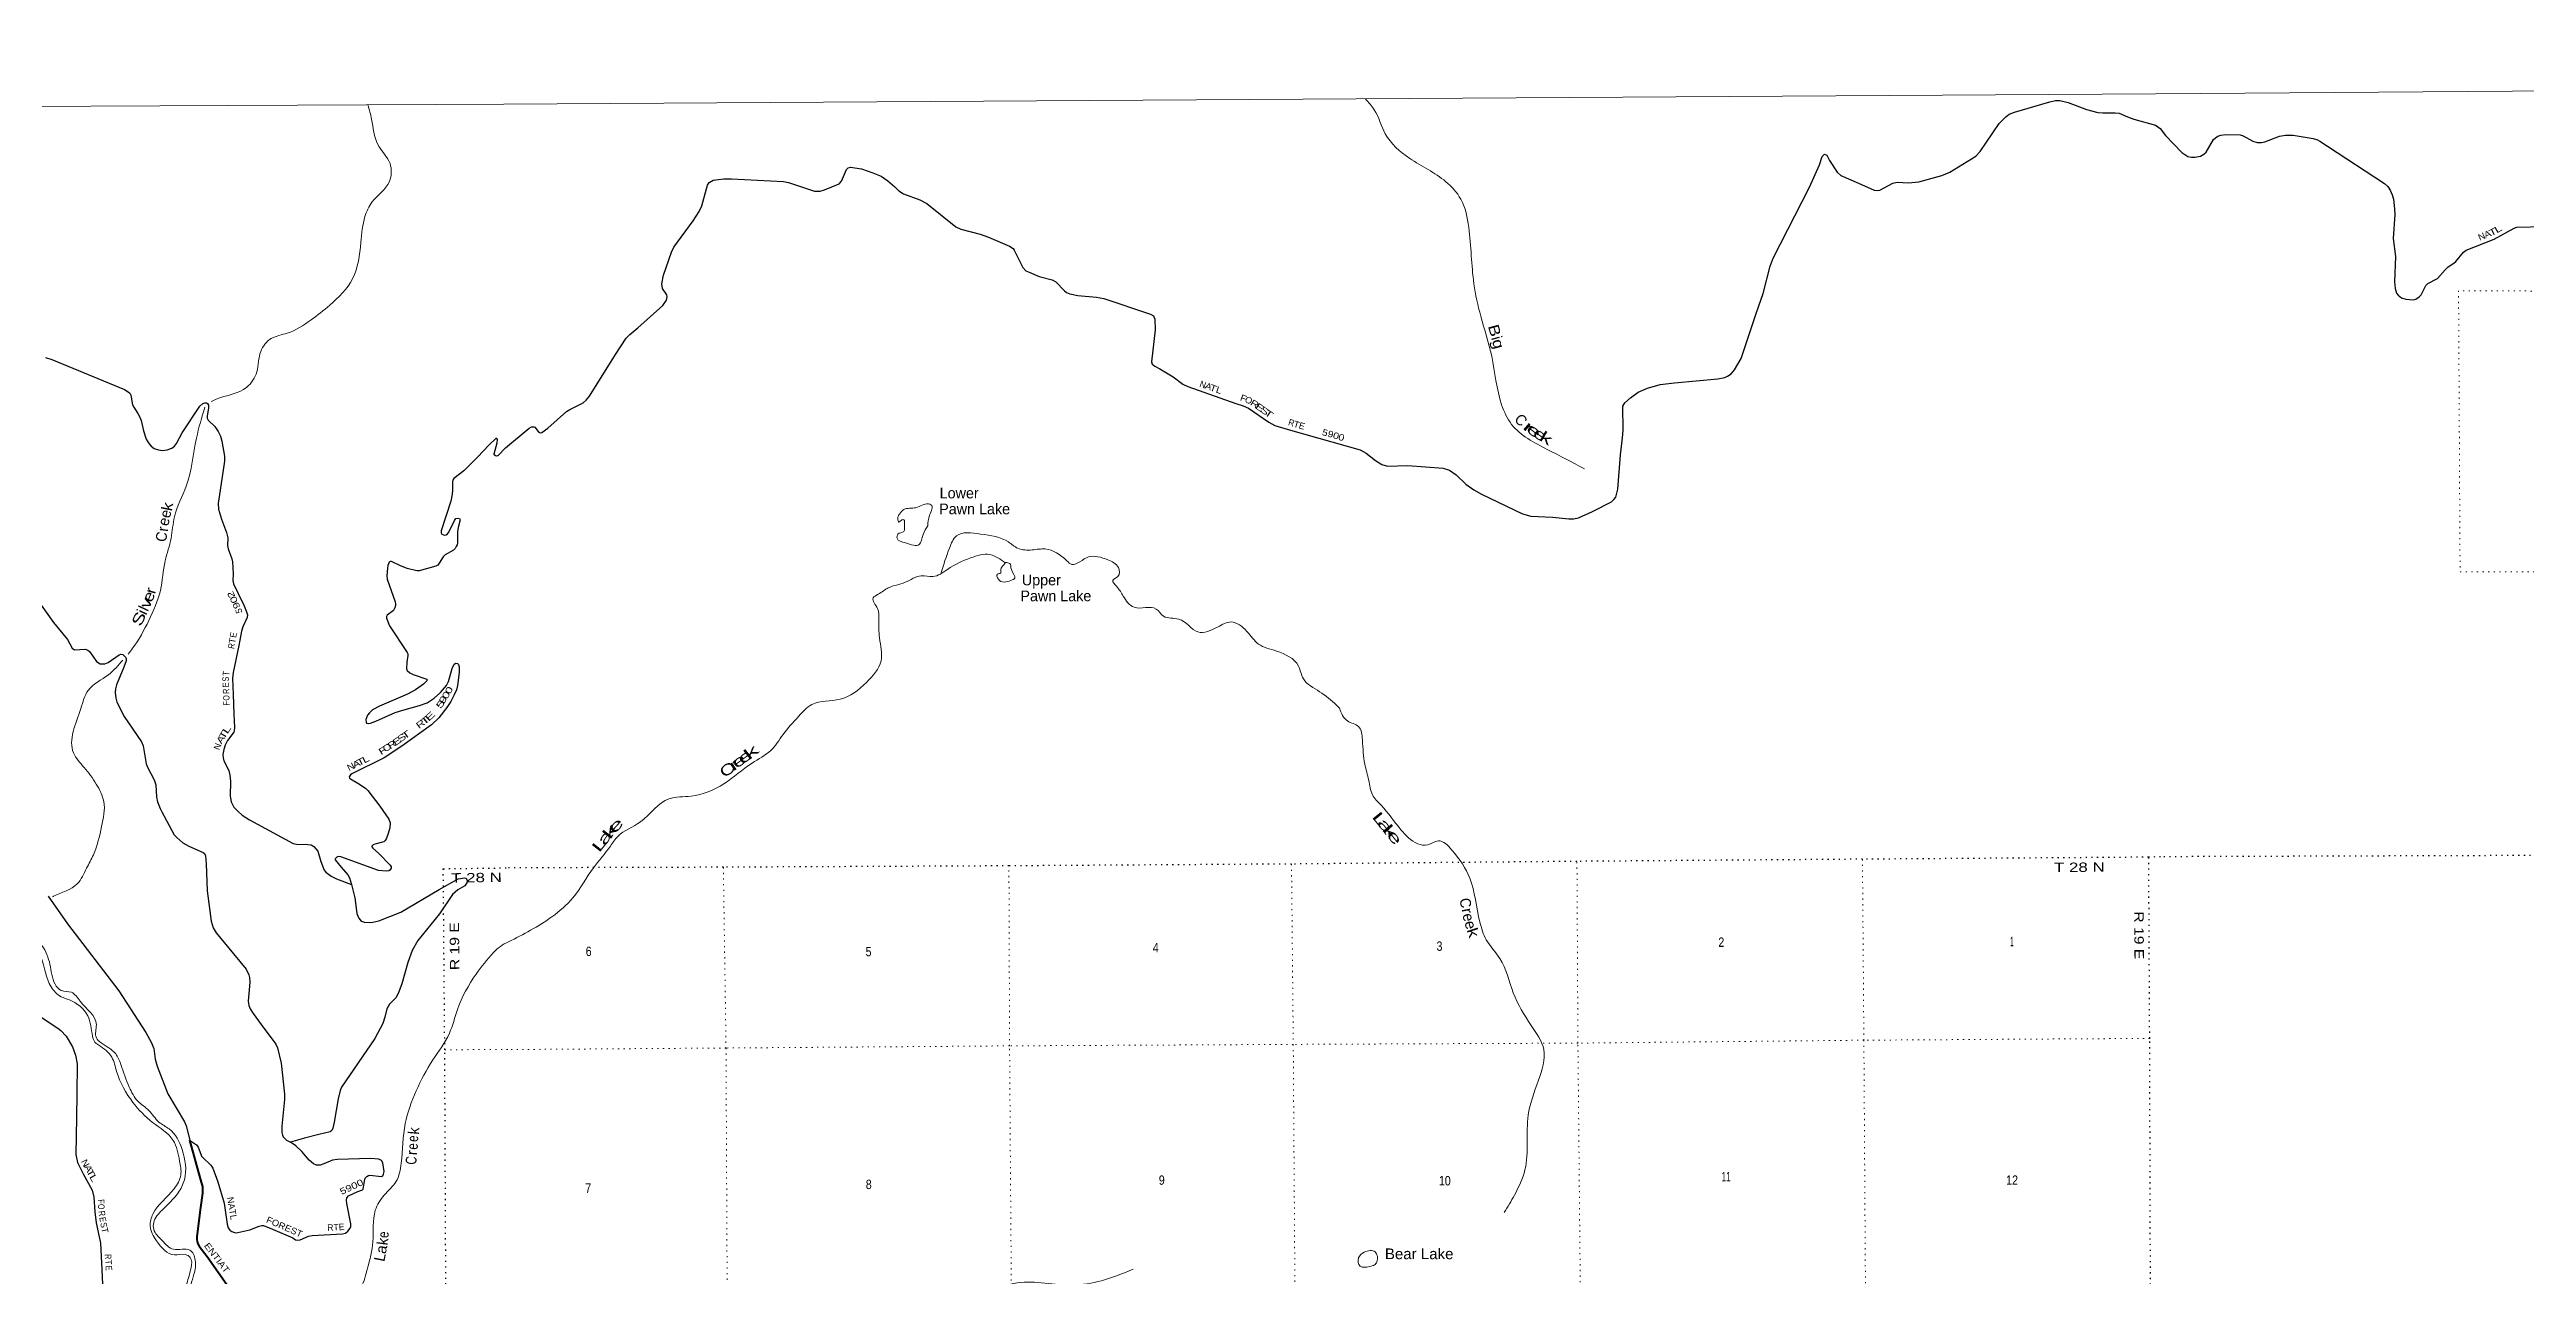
# Model space of a CAD drawing. Header units: feet. Extents: x -3 to 248627, y 0 to 184934.
# Drawn here: x 114828 to 161057, y 162032 to 184934 of the extents above; entities that cross this region are included whole.
import ezdxf
from ezdxf.enums import TextEntityAlignment as Align

# ---------------------------------------------------------------- set-up
doc = ezdxf.new("R2010")
doc.units = ezdxf.units.FT
doc.header["$LTSCALE"] = 70
doc.linetypes.add('DOTTED', pattern=[1.5, 0.3, -1.2])
for name, color, linetype, lineweight in [('26', 7, 'Continuous', 40), ('27', 7, 'Continuous', 35), ('29', 7, 'Continuous', 25), ('30', 7, 'Continuous', 35), ('39', 7, 'Continuous', 13), ('4', 7, 'Continuous', 13), ('6', 7, 'DOTTED', 25), ('7', 7, 'DOTTED', 13)]:
    doc.layers.add(name, color=color, linetype=linetype, lineweight=lineweight)
doc.layers.add('41', color=7, linetype='Continuous')

msp = doc.modelspace()

# ---------------------------------------------------------------- linework, layer by layer
at = {"layer": '26'}
msp.add_lwpolyline([(117442.42, 164574.67), (117635.15, 163878.95), (117673.04, 163749.89), (117683.11, 163710.34), (117684.66, 163677.76), (117686.22, 163638.98), (117682.34, 163585.47), (117648.43, 163320.06), (117579.16, 162775.12), (117578.47, 162723.03), (117584.67, 162682.7), (117597.07, 162640.82), (117619.8, 162597.64), (117769.18, 162402.23), (118183.06, 161822)], dxfattribs=at)
at = {"layer": '29'}
for points in [[(144182.94, 177687.01), (144199.02, 177827.64), (144193.36, 178274.46), (144231.11, 178338.05), (144337.63, 178433.49), (144475.23, 178537.91), (144653.96, 178615.05), (144891.35, 178682.26), (145155.69, 178714.65), (145962.4, 178784.28), (146095.32, 178812.73), (146145.25, 178837.71), (146211.84, 178879.35), (146278.85, 178955.78), (146400.4, 179168.85), (146688.12, 180026.39), (146811.86, 180382.41), (146939.68, 180891.48), (146999.68, 181041.82), (147678.52, 182363.25), (147861.56, 182784.52), (147913.72, 182938.24), (147957.29, 182979.11), (147998.37, 182959.99), (148048.98, 182859.6), (148192.56, 182643.54), (148262.88, 182584.79), (148591.32, 182442.42), (148886.09, 182310.42), (148947.12, 182304.87), (148985.76, 182311.04), (149230.6, 182441.28), (149313.3, 182460.32), (149525.15, 182443.37), (149718.32, 182465.88), (150148.62, 182582.92), (150295.34, 182643.54), (150778.04, 182946.11), (150860.4, 183027.67), (151218.47, 183552.03), (151338.41, 183678.96), (151404.99, 183728.93), (151502.36, 183763.33), (152159.17, 183959.71), (152264.96, 183984.31), (152348.19, 183984.31), (152504.04, 183944.39), (152848.37, 183814.32), (153059.46, 183760.9), (153152.68, 183753.92), (153380.21, 183751.29), (153457.83, 183748.36), (153609.57, 183680.01), (153729.7, 183631.78), (154134.94, 183523.78)], [(154134.94, 183523.78), (154219.98, 183462.67), (154319.55, 183330.92), (154627.83, 183013.15), (154679.56, 182974.24), (154736.62, 182939.68), (154802.72, 182926.15), (154866.67, 182922.22), (154970.92, 182945.69), (155037.01, 182980.25), (155078.35, 183018.16), (155219.11, 183252.43), (155253.28, 183286.84), (155295.32, 183318.4), (155355.41, 183337.93), (155444.82, 183346.46), (155711.17, 183342.19), (155772.93, 183322.91), (155950.18, 183223.1), (156028.25, 183199.67), (156114.52, 183200.05), (156175.44, 183211.69), (156450.22, 183316.94), (156562.92, 183337.93), (156704.42, 183334.72), (157079.57, 183273.31), (157157.49, 183249.23), (157202.73, 183225.22), (157343.33, 183128.39)], [(157343.33, 183128.39), (158409.91, 182434.88), (158467.33, 182374.6), (158512.38, 182308.47), (158548.43, 182221.31), (158573.89, 182138.28), (158596.49, 181962.81), (158597.63, 181852.81), (158568.27, 181408.09), (158612.37, 181068.45), (158595.17, 180597.65), (158605.5, 180474.97), (158629.53, 180387.81), (158662.76, 180346.67), (158722.65, 180300.64), (158805.38, 180273.2), (158941.93, 180264.57), (158989.99, 180276.6), (159057.42, 180317.12), (159092.11, 180357.75), (159180.29, 180531.15), (159218.27, 180568.15), (159397.78, 180659.31), (159540.97, 180823.19), (159593.74, 180880.75), (159704.41, 180948.99), (159737.94, 180979.94), (159882.12, 181154.27), (159931.25, 181187.85), (160456.64, 181396.52), (160825.3, 181602.13), (160879.82, 181618.58), (161392.38, 181628.02)], [(125808.45, 179738.41), (126274.24, 180156.22), (126343.58, 180256.15), (126354.68, 180317.22), (126351.88, 180354.58), (126268.18, 180476.21), (126254.81, 180558.72), (126285.13, 180720.02), (126437.9, 181152.77), (126480.86, 181246.14), (126839.37, 181736.29), (126953.89, 181913.38), (127002.17, 182014.35), (127105.5, 182400.28), (127136.98, 182451.91), (127214.5, 182496.41), (127412.57, 182521.32), (127558.65, 182518.53), (128524.04, 182468.57), (128621.81, 182453.65), (128825.12, 182382), (129106.61, 182290.91), (129209, 182292.74), (129289.7, 182313.11), (129567.11, 182426.94), (129609.43, 182479.5), (129702.9, 182694.19), (129733.55, 182726.74), (129776.5, 182737.49), (129985.26, 182710.21), (130191.61, 182631.48)], [(130191.61, 182631.48), (130351.75, 182570.38), (130477.02, 182485.23), (130602.77, 182370.57), (130682.31, 182296.47), (130766.74, 182240), (131072.74, 182129.52), (131203.84, 182057.74), (131742.02, 181627.48), (131835.16, 181582.55), (132197.06, 181488.96), (132352.33, 181433.16), (132746.25, 181266.61), (132812.83, 181222.19), (132834.07, 181191.87), (132995.92, 180864.1), (133051.4, 180804.37), (133112.44, 180775.27), (133301.25, 180697.14), (133539.65, 180636.48), (133607.07, 180600.76), (133773.56, 180429.96), (133811.51, 180397.74), (133872.55, 180375.54), (134023.15, 180342.86), (134370.26, 180309.45), (134505.04, 180286.71), (135374.26, 179991.31), (135431.6, 179961.93), (135457.56, 179901.89), (135466.07, 179704.73), (135398.32, 179104.17), (135409.41, 179059.76), (135428.27, 179049.96), (135459.35, 179020.9), (135551.46, 178975.19), (135797.89, 178821.61), (135980.88, 178687.78), (136072.7, 178642.26), (136966.43, 178328.62), (137107.18, 178285.28), (137208.03, 178239.39), (137586.1, 177976.93), (137695.29, 177918.86), (137986.72, 177831.54), (139287.63, 177460.83), (139402.94, 177402.4), (139573.03, 177263.86), (139692.66, 177188.79), (139802.84, 177156.35), (140179.44, 177167.64), (140837.31, 177122.47), (140957.66, 177083.3), (141079.42, 176992.99), (141261.99, 176818.39), (141412.61, 176714.11), (141556.89, 176635.29), (142322.52, 176264.41), (142477.89, 176225.4), (142876.91, 176206.82), (143181.94, 176172.82), (143271.27, 176175.58), (143365.59, 176192.24), (143627.09, 176309.88), (143981.51, 176489.96), (144025.83, 176536.45), (144059.12, 176580.87), (144096.76, 176725.08), (144146.7, 177369.95), (144182.94, 177687.01)], [(123340.4, 177500.21), (123780.3, 177864.81), (123824.68, 177891.04), (123869.06, 177893.82), (123888.48, 177882.72), (123947.36, 177806.75), (123985.57, 177781.39), (124017.79, 177783.57), (124128.95, 177867.66), (124479.76, 178174.51), (124537.63, 178215.83), (124788.28, 178339.86), (124842.78, 178387.94), (124904.91, 178466.29), (125390.03, 179244.06), (125592.62, 179544.81), (125661.15, 179617.68), (125808.45, 179738.41)], [(114750.36, 179182.92), (114872.36, 179145.1), (116224.67, 178589.23), (116295.54, 178547.24), (116326.05, 178516.71), (116347.58, 178481.43), (116375.99, 178302.96), (116399.02, 178256.36), (116475.86, 178142.18), (116514.69, 178072.56), (116540.77, 178011.82), (116580.01, 177816.86), (116631.2, 177658.96), (116661.72, 177608.99), (116685.66, 177576.08), (116725.52, 177531.27), (116783.78, 177489.63), (116862.74, 177460.61), (116933.58, 177450.76), (117025.12, 177461.87), (117108.34, 177492.4), (117160.98, 177533.2), (117197.11, 177578.46), (117301.85, 177779.78), (117633.69, 178275.31), (117688.13, 178326.56), (117726.97, 178340.44), (117755.59, 178338.58), (117776.9, 178326.56), (117793.54, 178298.8), (117794.26, 178240.23), (117771.05, 178097.16), (117771.35, 178051.74), (117789.55, 178018.79), (117914.53, 177898.92), (117976.63, 177801.91), (118021.02, 177715.86), (118042.45, 177622.07), (118093.15, 177342.5), (118096.75, 177250.09), (117973.86, 176462.54), (117981.77, 176351.55), (118036.98, 176166.77), (118132, 175919.85), (118153.29, 175817.37), (118151.42, 175678.35), (118160.49, 175616.14), (118229.76, 175425.43), (118242.96, 175373), (118255.45, 175147.84), (118251.28, 175020.46), (118262.58, 174958.69), (118345.74, 174792.22), (118459.44, 174547.48), (118506.5, 174438.91), (118520.37, 174380.62), (118514.81, 174334.52), (118437.15, 174155.77), (118408.1, 174074.1), (118359.53, 173812.08), (118254.05, 173306.35), (118244.9, 173193.32), (118254.68, 172893.48), (118269.95, 172529.3)], [(123340.4, 177500.21), (123199.63, 177355.25), (123175.35, 177346.74), (123150.38, 177352.29), (123128.19, 177366.17), (123125.28, 177386.92), (123184.2, 177592.65), (123186.44, 177652.09), (123175.35, 177674.29), (123157.67, 177672.97), (123030.12, 177547.26), (122820.91, 177332.39), (122561.88, 177068.86), (122376.41, 176924.8), (122356.99, 176897.04), (122348.55, 176872.09), (122349.55, 176703.02), (122343.12, 176637.5), (122318.64, 176505.54), (122139.49, 175950.72), (122140.61, 175910.22), (122151.71, 175888.01), (122180.04, 175872.52), (122204.42, 175871.35), (122229.38, 175876.9), (122254.35, 175896.34), (122281.95, 175927.6), (122384.9, 176145.72), (122412.47, 176182.25), (122454.09, 176186.43), (122480.91, 176180.63), (122490.15, 176157.27), (122451.83, 176013.36), (122440.22, 175932.42), (122439.5, 175723.42), (122434.67, 175689.54), (122418.02, 175656.23), (122398.61, 175622.92), (122368.12, 175590.06), (122212.74, 175503.55), (122176.42, 175465.9), (122101.78, 175348.1), (122074.04, 175312.02), (122035.15, 175287.76), (121724.5, 175203.76), (121691.21, 175200.98), (121658.77, 175206.55), (121505.35, 175246.79), (121363.54, 175303.05), (121212.75, 175380.47), (121189.11, 175380.03), (121169.69, 175366.15), (121141.03, 175305.48), (121138.51, 175253.63)], [(121138.51, 175253.63), (121125.31, 175112.16), (121128.51, 175047.75), (121281.33, 174626.15), (121286.2, 174587.52), (121286.2, 174554.21), (121275.11, 174509.79), (121246.21, 174462.86), (121130.85, 174373.77), (121116.98, 174351.57), (121116.75, 174321.04), (121175.74, 174174.52), (121502.58, 173678.42), (121513.68, 173653.43), (121517.74, 173625.47), (121498.43, 173500.54), (121488.71, 173375.84), (121494.26, 173353.64), (121503.36, 173343.58), (121549.74, 173300.89), (121616.05, 173269.91), (121873.14, 173183.2), (121868.76, 173151), (121805.54, 173088.11), (121657.94, 172983.06), (121507.97, 172900.79), (120984.09, 172679.64), (120859, 172608.31), (120797.97, 172555.57), (120764.58, 172510.99), (120731.39, 172427.88), (120735.3, 172377.94), (120745.26, 172361.25), (120775.78, 172352.93), (120817.39, 172358.48), (120919.61, 172395.36), (121279.46, 172558.98), (121422.14, 172605.53), (121735.74, 172687.06), (121877.09, 172741.55), (122005.54, 172823.86), (122126.76, 172930.31), (122236.65, 173065.05), (122273.79, 173138.51), (122345.06, 173377.81), (122381.98, 173460.51), (122408.62, 173476.9), (122440.24, 173471.62), (122460.88, 173453.12), (122473.53, 173410.55), (122471.76, 173306.26), (122445.12, 173064.53), (122426.37, 172983.06), (122379.21, 172885.9), (122315.4, 172766.54), (122241.09, 172650.44), (122093.47, 172458.41), (121958.33, 172330.38), (121403.45, 171927.85), (121071.97, 171712.1), (120472.38, 171411.9), (120445.66, 171398.02), (120423.46, 171359.16), (120429.01, 171331.4), (120442.86, 171319.1), (120581.62, 171241.6), (120723.07, 171148.19), (120768.85, 171104.06), (120991.08, 170809.78), (121161.37, 170570.8), (121183.35, 170497.16), (121178.02, 170404.24), (121150.42, 170301.68), (121111.44, 170193.27), (121089.25, 170161.35), (121067.17, 170142.07), (120899.04, 170100.61), (120867.32, 170087.79), (120843.12, 170065.99), (120842.35, 170050.32), (120861.77, 170026.72), (120966.18, 169932.01), (121187.99, 169708.17), (121205.76, 169681.12), (121205.76, 169656.14), (121180.53, 169613.52), (121161.38, 169600.62), (121111.44, 169595.07), (120968.07, 169609.97), (120262.99, 169864.55), (120212.63, 169869.88), (120187.67, 169856), (120159.93, 169828.24), (120161.08, 169809.48), (120270.15, 169669.36), (120397.27, 169527.37), (120429.01, 169472.93), (120464.46, 169350.72)], [(114431.38, 174903.88), (114905.23, 174240.11), (115161.69, 173919.9), (115248.83, 173759.5), (115291.35, 173729.67), (115493.49, 173741.14), (115541.02, 173725.51), (115574.31, 173696.36), (115638.59, 173609.33), (115707.46, 173513.15), (115774.04, 173470.13), (115812.88, 173464.58), (115862.81, 173468.73), (115923.91, 173492.63), (116129.12, 173636.68), (116156.86, 173646.39), (116195.7, 173640.84), (116244.04, 173593.56), (116256.73, 173561.73), (116256.73, 173524.25), (116217.11, 173402.15), (116076.71, 173075.07), (116059.77, 172998.22), (116054.22, 172934.38), (116062.55, 172824.74), (116084.64, 172749.05), (116220.49, 172486.34), (116545.24, 172012.79), (116574.5, 171939.39), (116634.02, 171601.96), (116657.03, 171539.44), (116783.82, 171303.55), (116813.33, 171208.45), (116824.71, 170977.05), (116844.85, 170889.94), (116892.11, 170764.18), (116924.82, 170707.42)], [(118269.95, 172529.3), (118280.33, 172281.77), (118276.25, 172218.2), (118268.11, 172189.27), (118151.49, 172035.28), (118107.21, 171947.76), (118080.3, 171869.72), (118065.42, 171774.06), (118068.37, 171711.81), (118081.54, 171658.38), (118172.83, 171473.86), (118195.98, 171389.8), (118206.05, 171278.85), (118198.57, 170999.59), (118216.33, 170894.48), (118265.15, 170794.17), (118339.66, 170716.23), (118426.05, 170644.27), (118561.09, 170556.79), (119374.78, 170116.85), (119439.75, 170100.17), (119646.24, 170095.62), (119713.22, 170089.09), (119763.15, 170055.78), (119833.41, 169968.14), (119894.68, 169775.35), (119951.79, 169614.41), (119986.06, 169576.74), (120084.95, 169503.38), (120184.81, 169453.41), (120464.46, 169350.72)], [(116924.82, 170707.42), (117155.55, 170275.08), (117203.99, 170222.96), (117319.22, 170126.57), (117425.43, 170063.53), (117693.72, 169946.13), (117718.69, 169926.7), (117737.18, 169884.62), (117752.09, 169735.78), (117771.1, 169230.7), (117842.6, 168661.59), (117882.36, 168541.54), (117940.09, 168444.91), (118495.32, 167766.56), (118545.37, 167660.2), (118559.24, 167610.23), (118564.9, 167525.52), (118537.05, 167170.26), (118549.41, 167090.64), (118573.11, 167028.69), (118626.48, 166938.22), (118780.03, 166734.02), (119054.8, 166367.65), (119083.55, 166302.79), (119153.09, 166014.1), (119210.64, 165432.81), (119211.16, 165336.79), (119164.03, 164836.68), (119164, 164717.76), (119175.1, 164670.57), (119191.26, 164637.61), (119250, 164578.97), (119328.13, 164541.98)], [(120464.46, 169350.72), (120528.09, 169097.57), (120563.86, 168809.99), (120587.15, 168742.86), (120603.8, 168720.65), (120642.63, 168665.14), (120705.15, 168643.94), (120797.98, 168637.38), (120864.56, 168648.48), (120975.61, 168670.04), (121387.59, 168832.02), (122102.71, 169255.83), (122454.35, 169451.59), (122578.96, 169475.7), (122606.7, 169464.6), (122622.89, 169424.63), (122617.79, 169381.32), (122577.38, 169323.66), (122445.8, 169248.08), (122349.83, 169158.98), (122105.37, 168802.97), (121703.4, 168302.91), (121596.93, 168115.5), (121515.37, 167894.97), (121403.47, 167495.62), (121336.17, 167313.27), (121292.76, 167233.16), (121175.27, 167113.4), (121123.57, 167030.66), (121086.5, 166869.12), (121047.03, 166752.34), (120900.32, 166475.53), (120278.26, 165565.29), (120251.45, 165503.34), (120217.42, 165345.45), (120141.79, 164912.15), (120112.74, 164801.04), (120096.1, 164756.62), (120068.68, 164732.49), (119854.48, 164684.65), (119584.27, 164616.28), (119328.13, 164541.98)], [(114800.98, 169132.84), (115160.84, 168614.11), (116120.34, 167363.01), (116626.06, 166583.66), (116725.63, 166405.53), (116772.13, 166286.81), (116797.75, 166089.08), (116838.21, 165957.19), (117035.7, 165439.3), (117349.46, 164918.23), (117380.32, 164842.69), (117447.68, 164578.77)], [(114669.88, 166870.48), (114983.86, 166668.46), (115041.6, 166620.65), (115135.92, 166515.17), (115258.52, 166320.2), (115313.46, 166165.41), (115344.6, 165998.77), (115335.87, 165439.15), (115332.45, 164998.32), (115319.01, 164311.12), (115351.42, 164159.11), (115456.88, 163950.53), (115624.16, 163644.9), (115657.9, 163513.19), (115671.53, 163241.55), (115700.81, 163034.44), (115777.2, 162656.58), (115804.18, 162159.61), (115822.65, 161745.11)], [(117442.42, 164574.67), (117572.49, 164489.09), (117605.01, 164442.95), (117649.7, 164312.52), (117666.04, 164279.18), (117685.46, 164259.74), (117841.3, 164112.61), (117874.1, 164054.33), (117971.46, 163795.53), (118088.04, 163399.84), (118140.47, 163005.71), (118159.83, 162939.8), (118195.89, 162898.16), (118229.18, 162870.4), (118277.69, 162851.71), (118304.08, 162848.19), (118345.7, 162850.97), (118568.06, 162900.09), (118740.04, 162969.76), (118789.55, 162984.21), (118820.07, 162981.44), (118986.9, 162917.19), (119368.74, 162750.86), (119419.28, 162713.56), (119449.16, 162709.17), (119508.05, 162716.34), (119661.21, 162783.16), (119727.2, 162796.84), (120298.39, 162825.99), (120354.15, 162839.87), (120398.54, 162878.74), (120437.37, 162931.48), (120451.24, 162962.01), (120449.64, 163012.26), (120377.22, 163396.18), (120368.02, 163458.9), (120379.12, 163500.54), (120410.48, 163535.31), (120580.39, 163615.03), (120667.62, 163650.44), (120680.33, 163664.06), (120711.34, 163845.43), (120720.33, 163869.74), (120748.07, 163898.89), (120778.59, 163914.15), (120809.1, 163922.62), (121025.72, 163900.03), (121047.68, 163911.38), (121064.31, 163940.53), (121075.31, 163988.95), (121047.66, 164151.5), (121021.99, 164193.87), (120975.54, 164223.68), (120817.28, 164236.68), (120204.34, 164218.12), (120109.88, 164203.41), (119947.91, 164135.82), (119876.99, 164112.64), (119809.75, 164110.68), (119754.93, 164134.85), (119674.92, 164200.28), (119539.66, 164362.35), (119426.79, 164468.21), (119328.13, 164541.98)]]:
    msp.add_lwpolyline(points, dxfattribs=at)
at = {"layer": '39'}
for points in [[(139386.39, 184009.73), (139552.43, 183810.69), (139758.98, 183361.37), (140213.65, 182902.79), (140888.14, 182467.14), (141167.08, 182141.16), (141317.3, 181614.96), (141412, 180561.89), (141540.18, 179956.92), (141745.26, 179208.93), (141930.46, 178303.47), (142116.69, 177936.82), (142781.15, 177470.87), (143477.69, 177107.94)], [(117842.03, 178361.86), (117935.63, 178405.36), (118510.13, 178631.93), (118695.59, 178916.6), (118770.18, 179300.01), (118967.73, 179540.3), (119262.03, 179639.47), (119709.54, 179886.09), (120058.27, 180162.85), (120483.61, 180653.56), (120638.84, 181335.65), (120715.44, 181817.92), (120846.47, 182082.36), (121171.02, 182472.09), (121183.12, 182804.99), (120953.33, 183163.87), (120840.45, 183633.84), (120769.57, 183899.43)], [(104113.4, 178989.99), (104357.31, 178760.25), (104839.08, 178470.23), (104962.04, 178288.78), (105141.44, 177887.48), (105302.7, 177786.78), (105618.29, 177614.15), (105680.14, 177508.09), (105643.36, 177208.1), (105693.75, 176869.21), (105941.69, 176685.88), (106445.63, 176577.46), (106637.13, 176381.96), (106828.62, 176192.52), (106917.32, 176122), (106965.69, 175946.52), (107161.22, 175613.84), (107522.04, 175388.25), (107866.74, 175293.79), (107977.61, 175241.45), (108074.36, 175047.87), (108308.19, 174553.82), (108584.35, 174447.19), (108808.1, 174483.74), (108939.13, 174498), (108993.55, 174443.58), (109003.63, 174227.72), (109086.27, 173989.74), (109469.27, 173776.28), (109747.44, 173724.12), (109942.97, 173669.85), (110061.9, 173593.31), (110296.55, 173316.16), (110444.89, 172841.18), (110551.72, 172169.45), (110640.41, 172062.61), (110952.86, 171834.96), (110973.01, 171715.95), (110860.12, 171388.99), (110904.47, 171122.72), (111251.18, 170899.14), (111660.38, 170798.7), (112001.76, 170668.86), (112142.15, 170472.37), (112303.41, 170270.78), (112652.14, 170093.61), (113248.8, 169783.54), (113450.38, 169602.17), (113549.15, 169212.89), (113629.78, 168970.87), (113837.4, 168858.11), (114085.34, 168789.78), (114153.87, 168586.08), (114149.84, 168285.46), (114307.07, 168219.05), (114520.74, 168225.33), (114667.89, 168007.59), (114859.38, 167436.83), (115044.83, 167253.43), (115198.03, 167195.08), (115540.71, 166896.85), (115631.42, 166517.65), (115675.76, 166402.7), (115748.33, 166348.3), (115990.22, 166126.63), (116080.93, 165856.37), (116385.3, 165279.68), (116750.15, 164908.84), (117137.18, 164572.32), (117256.1, 164187.09), (117278.27, 163928.87), (117151.28, 163668.48), (116758.19, 163195.96), (116705.78, 162975.99), (116824.7, 162697.7), (117161.34, 162435.78), (117362.92, 162440.02), (117453.63, 162387.66), (117469.75, 162194), (117393.14, 161901.37), (117379.03, 161624.96), (117495.94, 161415.26), (117798.31, 161314.7), (118070.44, 161173.76), (118211.54, 160958.03), (118540.11, 160815.13), (118882.8, 161011.2), (119179.12, 161172.91), (119241.61, 161175), (119267.81, 161084.23), (119287.97, 160749.34)], [(104116.36, 178987.2), (104589.12, 178736.28), (105022.51, 178419.99), (105141.19, 178060.53), (105254.32, 177946.11), (105635.96, 177706.96), (105750.82, 177592.06), (105830.83, 177389.88), (105732.05, 177155.74), (105758.25, 176947.96), (106141.25, 176738.54), (106608.91, 176583.69), (106754.04, 176386.12), (106879.02, 176263.18), (106989.89, 176202.78), (107054.39, 176027.32), (107181.38, 175755.09), (107453.51, 175511.25), (107917.14, 175408.85), (108090.49, 175334.38), (108211.44, 175056.09), (108378.74, 174608.37), (108586.36, 174542.01), (108991.54, 174600.95), (109112.48, 174437.66), (109108.45, 174179.41), (109237.45, 173963.67), (109749.46, 173841.14), (109949.02, 173754.59), (110314.22, 173462), (110468.84, 173187.99), (110511.41, 172899.75), (110636.38, 172244.19), (110823.85, 172068.86), (111075.82, 171786.67), (110999.21, 171483.96), (110966.96, 171223.67), (111190.71, 171003.99), (111710.78, 170867.35), (112129.87, 170642.34), (112271.16, 170494.69), (112426.37, 170313.28), (112736.8, 170178.43), (113388.88, 169800.42), (113615.67, 169551.91), (113653.97, 169249.32), (113686.22, 169146.46), (113948.27, 168991.38), (114232.49, 168757.65), (114230.47, 168582.12), (114212.33, 168455), (114246.6, 168342.05), (114472.37, 168340.27), (114684.02, 168207.34), (114835.2, 167856.45), (114931.95, 167489.36), (115046.85, 167370.45), (115236.33, 167336.35), (115397.59, 167171.08), (115701.97, 166729.56), (115701.97, 166489.48), (115790.66, 166394.75), (116062.79, 166187.23), (116159.54, 165989.61), (116316.77, 165564.08), (116478.03, 165303.99), (116681.62, 165128.68), (116871.1, 164913), (117060.58, 164786.1), (117302.47, 164403.02), (117344.79, 163838.15), (117229.89, 163593.91), (116927.52, 163268.77), (116772.3, 163038.61), (116772.3, 162913.52), (116931.54, 162701.85), (117143.2, 162538.65), (117447.58, 162524.85), (117548.37, 162339.34), (117524.17, 162075.02), (117443.54, 161663.36), (117479.82, 161534.27), (117677.36, 161433.61), (118014, 161385.54), (118149.05, 161244.46), (118477.62, 160928.05), (118820.31, 161083.76), (119249.67, 161273.86), (119370.62, 161199.34), (119340.38, 161015.71), (119360.53, 160799.86)], [(116293.52, 173647.56), (116379.38, 173757.34), (116681.75, 174278.19), (116897.45, 174839.29), (116986.15, 175388.15), (117097.02, 175811.95), (117159.52, 176211.49), (117381.26, 176786.72), (117570.76, 177682.7), (117729.53, 178259.32)], [(131218.01, 176045.83), (131253.96, 176241.7), (131279.82, 176437.53), (131235.42, 176451.5), (130997.54, 176382.1), (130773.71, 176347.04), (130691.16, 176264.03), (130661.06, 176181.19), (130681.35, 176112.65), (130737.75, 176157.23), (130774.05, 176157.35), (130784.28, 176078.68), (130770.42, 175935.36), (130663.61, 175888.59), (130645.59, 175813.86), (130805.1, 175723.59), (131059.3, 175694.17), (131133.59, 175882.09), (131218.01, 176045.83)], [(131471.5, 175172.82), (131622.18, 175627.44), (131756.9, 175855.92), (132202.61, 175889.7), (132725.29, 175742.12), (132900.99, 175623.64), (133165.28, 175594.26), (133411.33, 175611.23), (133815.14, 175390.6), (133910.06, 175322.3), (134055.2, 175371.22), (134222.45, 175462.59), (134579.56, 175409.3), (134777.5, 175262.65), (134769.73, 175097.15), (134673.05, 175024.17), (134741.82, 174915.43), (134869.23, 174730.2), (135071.32, 174523.03), (135484.87, 174490.1), (135620.25, 174357.37), (135906.77, 174301.82), (136262.21, 174062.87), (136629.14, 174154.91), (136879.09, 174248.57), (137175.91, 174071.98), (137392.17, 173836.6), (137727.23, 173706.55), (138137.2, 173425.4), (138230.42, 173189.61), (138533.42, 172946.45), (138846.51, 172697.26), (138903.58, 172639.04)], [(123393.07, 168276.71), (124203.9, 168745.49), (124596.58, 169099.95), (124978.8, 169660.21), (125296.76, 170064.88), (125435.6, 170246.96), (125860.7, 170520.81), (126388.39, 170948.37), (126803.81, 170998.19), (127412.54, 171228.26), (127940.3, 171615.46), (128292.85, 171852.75), (128518.22, 172148.13), (128812.09, 172488.13), (129057.78, 172706.9), (129584.04, 172807.54), (130075.63, 173121.97), (130347.2, 173524.46), (130320.2, 173952.19), (130307.47, 174295.2), (130280.87, 174500.95), (130199.84, 174696.42), (130294.51, 174765.35), (130481.88, 174885.04), (130798.37, 174989.02), (131096.67, 175111.09), (131314.54, 175095.68), (131586.59, 175229.78), (132019.87, 175445.13), (132380.8, 175506.88), (132665.95, 175353.74)], [(132669.51, 175358.51), (132748.21, 175340.61), (132780.69, 175225.7), (132845.52, 175068.51), (132770.97, 175023.87), (132536.95, 175047.3), (132520.64, 175142.09), (132583.14, 175162.48), (132583.07, 175198.8), (132599.07, 175271.5), (132633.29, 175309.96), (132669.51, 175358.51)], [(114885.28, 169121.17), (114901.74, 169129.58), (115345.21, 169360.05), (115520.59, 169652.78), (115647.59, 169905.1), (115800.8, 170429.82), (115841.12, 170895.91), (115700.02, 171222.61), (115474.26, 171533.07), (115276.71, 171803.21), (115411.78, 172632.56), (115550.88, 172971.65), (115927.83, 173264.59), (116197.96, 173538.71)], [(138903.57, 172639.05), (139052.79, 172401.31), (139258.72, 172295.04), (139331.78, 172047.08), (139376.98, 171593.18), (139450.15, 171292.74), (139519.21, 171024.58), (139678.91, 170831.39), (140050.89, 170370.51), (140364, 170109.22), (140549.61, 170089.66), (140749.16, 170162.98), (140999.58, 169992.28), (141335.37, 169468.73), (141522.43, 168648.03), (141644.05, 168317.49), (141896.82, 167969.22), (142148.1, 167328.34), (142484.04, 166713.98), (142716.82, 166266.76), (142617.01, 165693.32), (142426.57, 165040.87), (142365.9, 164023.6), (142169.09, 163550.73), (141980.08, 163223.18)], [(119811.98, 160852.31), (119892.7, 161004.19), (120263.62, 161418.18), (120642.59, 161832.17), (120763.54, 162185.37), (120862.32, 162677.75), (120908.69, 163266.92), (121073.99, 163549.55), (121293.72, 163799.95), (121390.48, 164145.05), (121467.09, 164885.57), (121672.71, 165495.08), (121983.15, 166074.44), (122291.57, 166573.09), (122442.76, 167017.11), (122789.48, 167675.19), (123116.05, 168077.03), (123243.04, 168194.18), (123393.07, 168276.71)], [(174965.29, 168679.01), (175004.21, 168628.97), (175176.08, 167693.08), (175387.37, 166863.74), (175580.88, 166460.33), (175701.86, 166065.7), (175968.81, 165546.57), (176143.38, 164872.96), (176218.57, 164145.83), (175991.63, 163266.25), (175598.86, 162735.33), (175086.86, 162183.37), (174803.13, 161859.23), (174320.21, 161387.7), (173575.62, 160971.17), (173060.43, 160695.67), (172495.53, 160684.99), (172280.55, 160572.06), (171790.16, 160354.84), (171375.19, 160213.57), (170799.73, 160156.58), (170449.98, 160274.97), (169564.15, 160634.63), (168997.95, 160888.29), (168899.12, 160889.24), (168671.85, 160758.27), (168189.47, 160534.92), (167764.96, 160641.93), (167404.37, 160687.79), (166793.41, 160514.11), (166382.39, 160169.01), (166095.19, 159899.38), (165721.86, 159882.81), (165355.55, 159961.01), (164760.38, 160144.33), (164529.54, 160253.5), (164153.3, 160345.92), (163793.67, 160484.59), (163382.95, 160559.18), (163071.52, 160677.2), (162624.84, 161175.88), (162321.79, 161519.81), (161961.47, 161591.9), (161163.44, 161272.73), (160764.89, 160963.83), (160539.14, 160784.41), (160336.96, 160544.23), (160123.18, 160352.59), (159774.56, 159994.77), (159538.87, 159244.42), (159353.49, 158677.19), (158970.35, 158297.52), (158709.31, 158217.31), (158450.52, 158159.28), (157973.64, 157687.69), (157672.13, 157204.32), (157728.43, 156991.91), (157764.15, 156739.34), (157751.68, 156313.71), (157691.51, 155761.42), (157546.93, 155433.92), (157188.03, 154862.32), (157146.55, 154166.58), (157073.01, 153687.06), (157061.49, 152962.79), (157208.83, 152386.29), (157469.77, 152066.98)], [(139468.67, 162217.89), (139289.14, 162227.38), (139258.61, 162378.63), (139367.33, 162487.97), (139569.03, 162490.66), (139603.65, 162307.14), (139557.37, 162246.44), (139468.67, 162217.89)], [(135053.45, 162168.82), (134460.83, 161952.93), (133922.42, 161874.45), (132889.63, 161913.37), (132371.42, 161814.77), (131901.52, 161776.88), (131438.21, 161440.34), (130801.59, 161020.49), (130362.44, 160710.27), (129585.06, 160051.82), (129242.71, 159752.01), (128795.55, 159405.44), (128019.82, 158948.79), (127568.18, 158852.44), (127205.39, 158697.86), (126234.13, 158175.98), (125647.97, 157732.08), (125297.84, 157274.85), (124963.96, 156755.11), (124301.31, 156224.18), (124075.72, 156051.89), (123944.77, 155964.68), (123807.63, 155954.13), (123578.2, 155902.74), (123459.34, 155913.4)]]:
    msp.add_spline(points, degree=3, dxfattribs=at)
at = {"layer": '4'}
msp.add_lwpolyline([(0, 183577.08), (30826.42, 183598.29), (61611.62, 183645.77), (92479.02, 183767.9), (123305.1, 183916.31), (154130.93, 184107.12), (184956.47, 184340.33), (215781.67, 184615.95), (246606.46, 184933.96), (248626.55, 1367.98), (217549.25, 1047.36), (186473.05, 772.71), (155393.5, 534.37), (124315.15, 341.99), (93236.57, 192.37), (62157.81, 85.49), (31078.95, 21.37), (0, -0.01)], close=True, dxfattribs=at)
msp.add_lwpolyline([(0, 183577.08), (30826.42, 183598.29), (61611.62, 183645.77), (92479.02, 183767.9), (123305.1, 183916.31), (154130.93, 184107.12), (184956.47, 184340.33), (215781.67, 184615.95), (246606.46, 184933.96), (248626.55, 1367.98), (217549.25, 1047.36), (186473.05, 772.71), (155393.5, 534.37), (124315.15, 341.99), (93236.57, 192.37), (62157.81, 85.49), (31078.95, 21.37), (0, -0.01)], close=True, dxfattribs=at)
at = {"layer": '6'}
msp.add_line((122176.71, 169643.66), (123383.54, 169658.66), dxfattribs=at)
for points in [[(154228.87, 169866.14), (154007.75, 169858.21), (148664.67, 169820.16), (143335.71, 169780.14), (138008.78, 169730.03), (132734.27, 169696.24), (127405.29, 169670.35), (123383.54, 169658.66)], [(154189.51, 139796.79), (154157.53, 145182.71), (154121.62, 150504.03), (154085.71, 155831.41), (154041.76, 161144.64), (154026, 166476.12), (154007.75, 169858.21)], [(185074.58, 170030.97), (183500.63, 170029.93), (180900.3, 170002.6), (175605.29, 169993.24), (170386.55, 169946.82), (165125.48, 169902.83), (154228.87, 169866.14)], [(122267.36, 154474.48), (122265.21, 155615.85), (122229, 160938.06), (122204.89, 166264.32), (122176.71, 169643.66)]]:
    msp.add_lwpolyline(points, dxfattribs=at)
at = {"layer": '7'}
msp.add_line((122204.89, 166264.32), (123402.2, 166267.55), dxfattribs=at)
for points in [[(183591.35, 180526.57), (180841.38, 180501.69), (175463.35, 180460.85), (170325.49, 180433.83), (165040.41, 180408.24), (159790.13, 180432.75), (159818.56, 175182.2), (165099.37, 175183.63), (170340, 175201.58), (175592.94, 175239.59), (180833.64, 175263.6), (185030.96, 175315.39)], [(127405.29, 169670.35), (127453.78, 166296.43), (127479.57, 160991.21), (127523.56, 155661.84), (127560.76, 150935.44)], [(132910, 146837.44), (132878.36, 150364.36), (132828.33, 155691.7), (132784.37, 161008.96), (132746.44, 166336.33), (132734.27, 169696.24)], [(138008.78, 169730.03), (138041.13, 166364.13), (138077.02, 161050.88), (138118.94, 155743.7), (138162.96, 150400.2), (138219.03, 145078.95), (138248.22, 142366.71)], [(143585.94, 139777.47), (143523.76, 145131), (143475.75, 150454.3), (143439.81, 155795.8), (143405.99, 161082.83), (143353.98, 166387.95), (143335.71, 169780.14)], [(148664.67, 169820.16), (148690.98, 166442.13), (148724.85, 161128.87), (148746.6, 155825.66), (148792.64, 150478.14), (148854.79, 145140.75), (148874.84, 142319.18)], [(154026, 166476.12), (148690.98, 166442.13), (143353.98, 166387.95), (138041.13, 166364.13), (132746.44, 166336.33), (127453.78, 166296.43), (123402.2, 166267.55)]]:
    msp.add_lwpolyline(points, dxfattribs=at)

# ---------------------------------------------------------------- texts
at = {"layer": '27', "width": 1.15}
msp.add_text('ENTIAT', height=120, rotation=307.396, dxfattribs=at).set_placement((117704.79, 162603.65))
at = {"layer": '30'}
for s, rotation, width, p in [('N', 24.662, 1.1, (160246.05, 181389.06)), ('A', 23.662, 1.25, (160353.78, 181431.24)), ('T', 27.149, 1.45, (160456.11, 181475.67)), ('L', 29.149, 1.5, (160558.15, 181533.29)), ('A', 340.662, 1.15, (136439.39, 178589.99)), ('T', 340.662, 1.25, (136528.69, 178556.42)), ('L', 340.662, 1.2, (136635.28, 178519.02)), ('F', 339.885, 1.15, (137090.81, 178368.97)), ('O', 335.533, 1.05, (137184.93, 178332.86)), ('R', 327.231, 1.3, (137289.67, 178269.55)), ('E', 325.231, 1.5, (137384.3, 178202.23)), ('S', 325.231, 1.5, (137473.6, 178140.23)), ('T', 325.231, 1.65, (137552.85, 178084.77)), ('R', 343.32, 0.95, (137989.82, 177910.06)), ('T', 344.094, 1.15, (138085.83, 177878.06)), ('5', 344.094, 1.15, (138618.23, 177725.14)), ('9', 344.094, 1.15, (138723.25, 177697.99)), ('0', 344.094, 1.25, (138824.02, 177666.91)), ('0', 344.094, 1.25, (138923.79, 177637.3)), ('2', 114.918, 1.35, (118271.28, 174783.28)), ('0', 114.918, 1.5, (118321.64, 174689.15)), ('9', 113.434, 1.35, (118368.9, 174580.41)), ('5', 103.385, 1.05, (118419.71, 174468.49)), ('R', 78.219, 0.85, (118283.12, 173788.6)), ('T', 79.498, 1.05, (118299.05, 173888.77)), ('E', 79.498, 0.9, (118317.39, 173994.31)), ('S', 91.868, 0.75, (118175.15, 173184.4)), ('E', 91.868, 0.75, (118178.69, 173075.74)), ('T', 85.372, 0.9, (118181.47, 173281.07)), ('R', 91.868, 0.7, (118182.42, 172956.33)), ('0', 61.871, 1.6, (122280.61, 172855.73)), ('0', 64.109, 1.5, (122336.52, 172947.94)), ('O', 92.401, 0.65, (118186.62, 172834.5)), ('F', 92.401, 0.75, (118191.37, 172732.25)), ('T', 39.958, 1.85, (121878.76, 172367.46)), ('E', 43.452, 1.75, (121969.88, 172446.49)), ('5', 52.449, 1.8, (122171.89, 172678.88)), ('9', 57.379, 1.6, (122221.2, 172766.34)), ('A', 59.704, 1.4, (118075.26, 172024.16)), ('T', 59.704, 1.55, (118122.44, 172110.63)), ('L', 56.328, 1.65, (118186.37, 172208.82)), ('R', 33.059, 1.3, (121251.16, 171911.01)), ('E', 33.059, 1.45, (121343.86, 171973.16)), ('S', 35.958, 1.5, (121435.31, 172040.43)), ('T', 35.958, 1.7, (121515.94, 172095.09)), ('R', 35.958, 1.4, (121787.48, 172296.59)), ('N', 26.596, 1.15, (120477.09, 171492.54)), ('A', 26.596, 1.3, (120581.07, 171544.6)), ('T', 26.596, 1.45, (120661.75, 171586.4)), ('L', 26.596, 1.4, (120757.23, 171634.2)), ('F', 33.059, 1.5, (121078.04, 171799.59)), ('O', 33.059, 1.25, (121159.25, 171853.13)), ('N', 296.822, 1.15, (115442.84, 164122.21)), ('A', 296.822, 1.3, (115500.84, 164021.23)), ('T', 298.693, 1.5, (115544.72, 163935.84)), ('L', 298.693, 1.5, (115598.97, 163836.73)), ('5900', 25.135, 1.3, (120490.12, 163650)), ('F', 272.873, 0.8, (115732.28, 163427.65)), ('O', 272.873, 0.7, (115735.2, 163330.99)), ('R', 278.047, 0.8, (115748.17, 163199.49)), ('NATL', 279.416, 1.05, (118176.03, 163294.02)), ('E', 278.047, 0.85, (115764.12, 163086.69)), ('S', 281.429, 0.9, (115783.2, 162980.2)), ('T', 281.429, 1.05, (115803.55, 162882.42)), ('FOREST', 336.462, 1.1, (119188.79, 162903.32)), ('R', 273.107, 0.7, (115861.34, 162398.14)), ('T', 273.107, 0.9, (115870.4, 162295.91)), ('E', 273.107, 0.75, (115876.69, 162185.82))]:
    msp.add_text(s, height=120, rotation=rotation, dxfattribs=dict(at, width=width)).set_placement(p, align=Align.CENTER)
for s, rotation, p in [('N', 340.662, (136335.22, 178625.73)), ('E', 344.094, (138186.11, 177851.86)), ('N', 69.733, (118018.09, 171903.63)), ('RTE', 2.921, (120175.4, 162891.12))]:
    msp.add_text(s, height=120, rotation=rotation, dxfattribs=at).set_placement(p, align=Align.CENTER)
at = {"layer": '41'}
for s, rotation, width, p in [('B', 285.201, 1.25, (141702.43, 179664.87)), ('g', 285.464, 1.2, (141771.68, 179413.47)), ('r', 318.986, 2.1, (142377.33, 177809.2)), ('e', 322.37, 1.75, (142475.02, 177740.33)), ('e', 325.752, 1.6, (142592.57, 177665.16)), ('k', 328.748, 1.7, (142711.26, 177594.77)), ('k', 78.665, 1.15, (117123.83, 176383.77)), ('C', 79.338, 0.95, (117014.35, 175821)), ('e', 67.666, 1.25, (116770.06, 174685.77)), ('r', 74.488, 1.2, (116810.24, 174810.04)), ('S', 63.506, 1.45, (116582.76, 174263.41)), ('i', 65.091, 1.15, (116644.83, 174394.04)), ('l', 65.091, 1.05, (116675.55, 174458.69)), ('v', 67.666, 1.35, (116720.99, 174566.33)), ('C', 34.998, 1.45, (127534, 171410.96)), ('r', 36.917, 1.9, (127656, 171504.32)), ('e', 36.469, 1.7, (127751.9, 171577.22)), ('e', 36.469, 1.7, (127860.49, 171655.86)), ('k', 38.366, 2, (127982.44, 171742.29)), ('L', 308.885, 1.85, (139583.93, 170503.76)), ('L', 51.821, 1.8, (125167.28, 170035.58)), ('a', 53.111, 1.8, (125271, 170166)), ('k', 52.238, 1.95, (125365.8, 170278.43)), ('e', 47.79, 1.9, (125467.23, 170383.02)), ('a', 308.885, 1.9, (139681.01, 170382.76)), ('k', 308.93, 2, (139771.81, 170270.41)), ('e', 308.93, 1.8, (139856.91, 170165.05)), ('C', 280.673, 0.95, (141158.87, 168986.2)), ('r', 280.673, 1.1, (141191.28, 168839.87)), ('e', 284.978, 1.05, (141253.84, 168568.56)), ('k', 288.089, 1.3, (141302.43, 168419.75)), ('e', 86.389, 0.8, (121707.44, 164598.89)), ('C', 86.388, 0.8, (121676.91, 164191.36)), ('e', 86.312, 0.8, (121700.26, 164453.64)), ('e', 87.345, 0.8, (121157.6, 162806.86)), ('L', 78.809, 1.05, (121090.67, 162373.46)), ('a', 79.506, 1.05, (121118.07, 162521.15))]:
    msp.add_text(s, height=200, rotation=rotation, dxfattribs=dict(at, width=width)).set_placement(p, align=Align.CENTER)
for s, rotation, p in [('i', 285.464, (141741.77, 179522.94)), ('C', 316.141, (142221.43, 177947.12)), ('e', 78.793, (117058.84, 176103.04)), ('e', 76.876, (117089.41, 176246.69)), ('r', 82.913, (117041.81, 175971.28)), ('e', 282.002, (141214.46, 168715.73)), ('k', 85.293, (121725.59, 164741.83)), ('r', 86.312, (121689.44, 164335.52)), ('k', 82.625, (121144, 162672.65))]:
    msp.add_text(s, height=200, rotation=rotation, dxfattribs=at).set_placement(p, align=Align.CENTER)
for s, p in [('Lower', (131441.38, 176555.58)), ('Pawn Lake', (131432.55, 176259.23)), ('Pawn Lake', (132949.03, 174635.93)), ('Upper', (132975.56, 174932.29))]:
    msp.add_text(s, height=200, dxfattribs=at).set_placement(p)
at = {"layer": '41', "width": 1.05}
msp.add_text('Bear Lake', height=200, dxfattribs=at).set_placement((139751.16, 162355.03))
at = {"layer": '6'}
for s, rotation, width, p in [('T 28 N', 0.408, 1.35, (152238.66, 169580.07)), ('T 28 N', 0.712, 1.35, (122323.91, 169383.81)), ('R 19 E', 270.309, 1.25, (153737.28, 168846.4)), ('R 19 E', 90.478, 1.25, (122477.48, 167750.77))]:
    msp.add_text(s, height=175, rotation=rotation, dxfattribs=dict(at, width=width)).set_placement(p)
at = {"layer": '7'}
for s, width, p in [('3', 0.85, (140714.58, 168110.56)), ('2', 0.85, (145974.89, 168184.66)), ('1', 0.4, (151420.05, 168197.3)), ('6', 0.85, (124835.12, 168013.72)), ('5', 0.85, (130059.51, 168008.68)), ('4', 0.85, (135420.01, 168082.62)), ('7', 0.85, (124826.84, 163593.08)), ('8', 0.85, (130062.59, 163663.6)), ('9', 0.85, (135531.57, 163743.59)), ('10', 0.85, (140758.85, 163731.66)), ('11', 0.65, (146036.86, 163810.13)), ('12', 0.85, (151346.08, 163742.82))]:
    msp.add_text(s, height=175, dxfattribs=dict(at, width=width)).set_placement(p)

doc.saveas('drawing.dxf')
